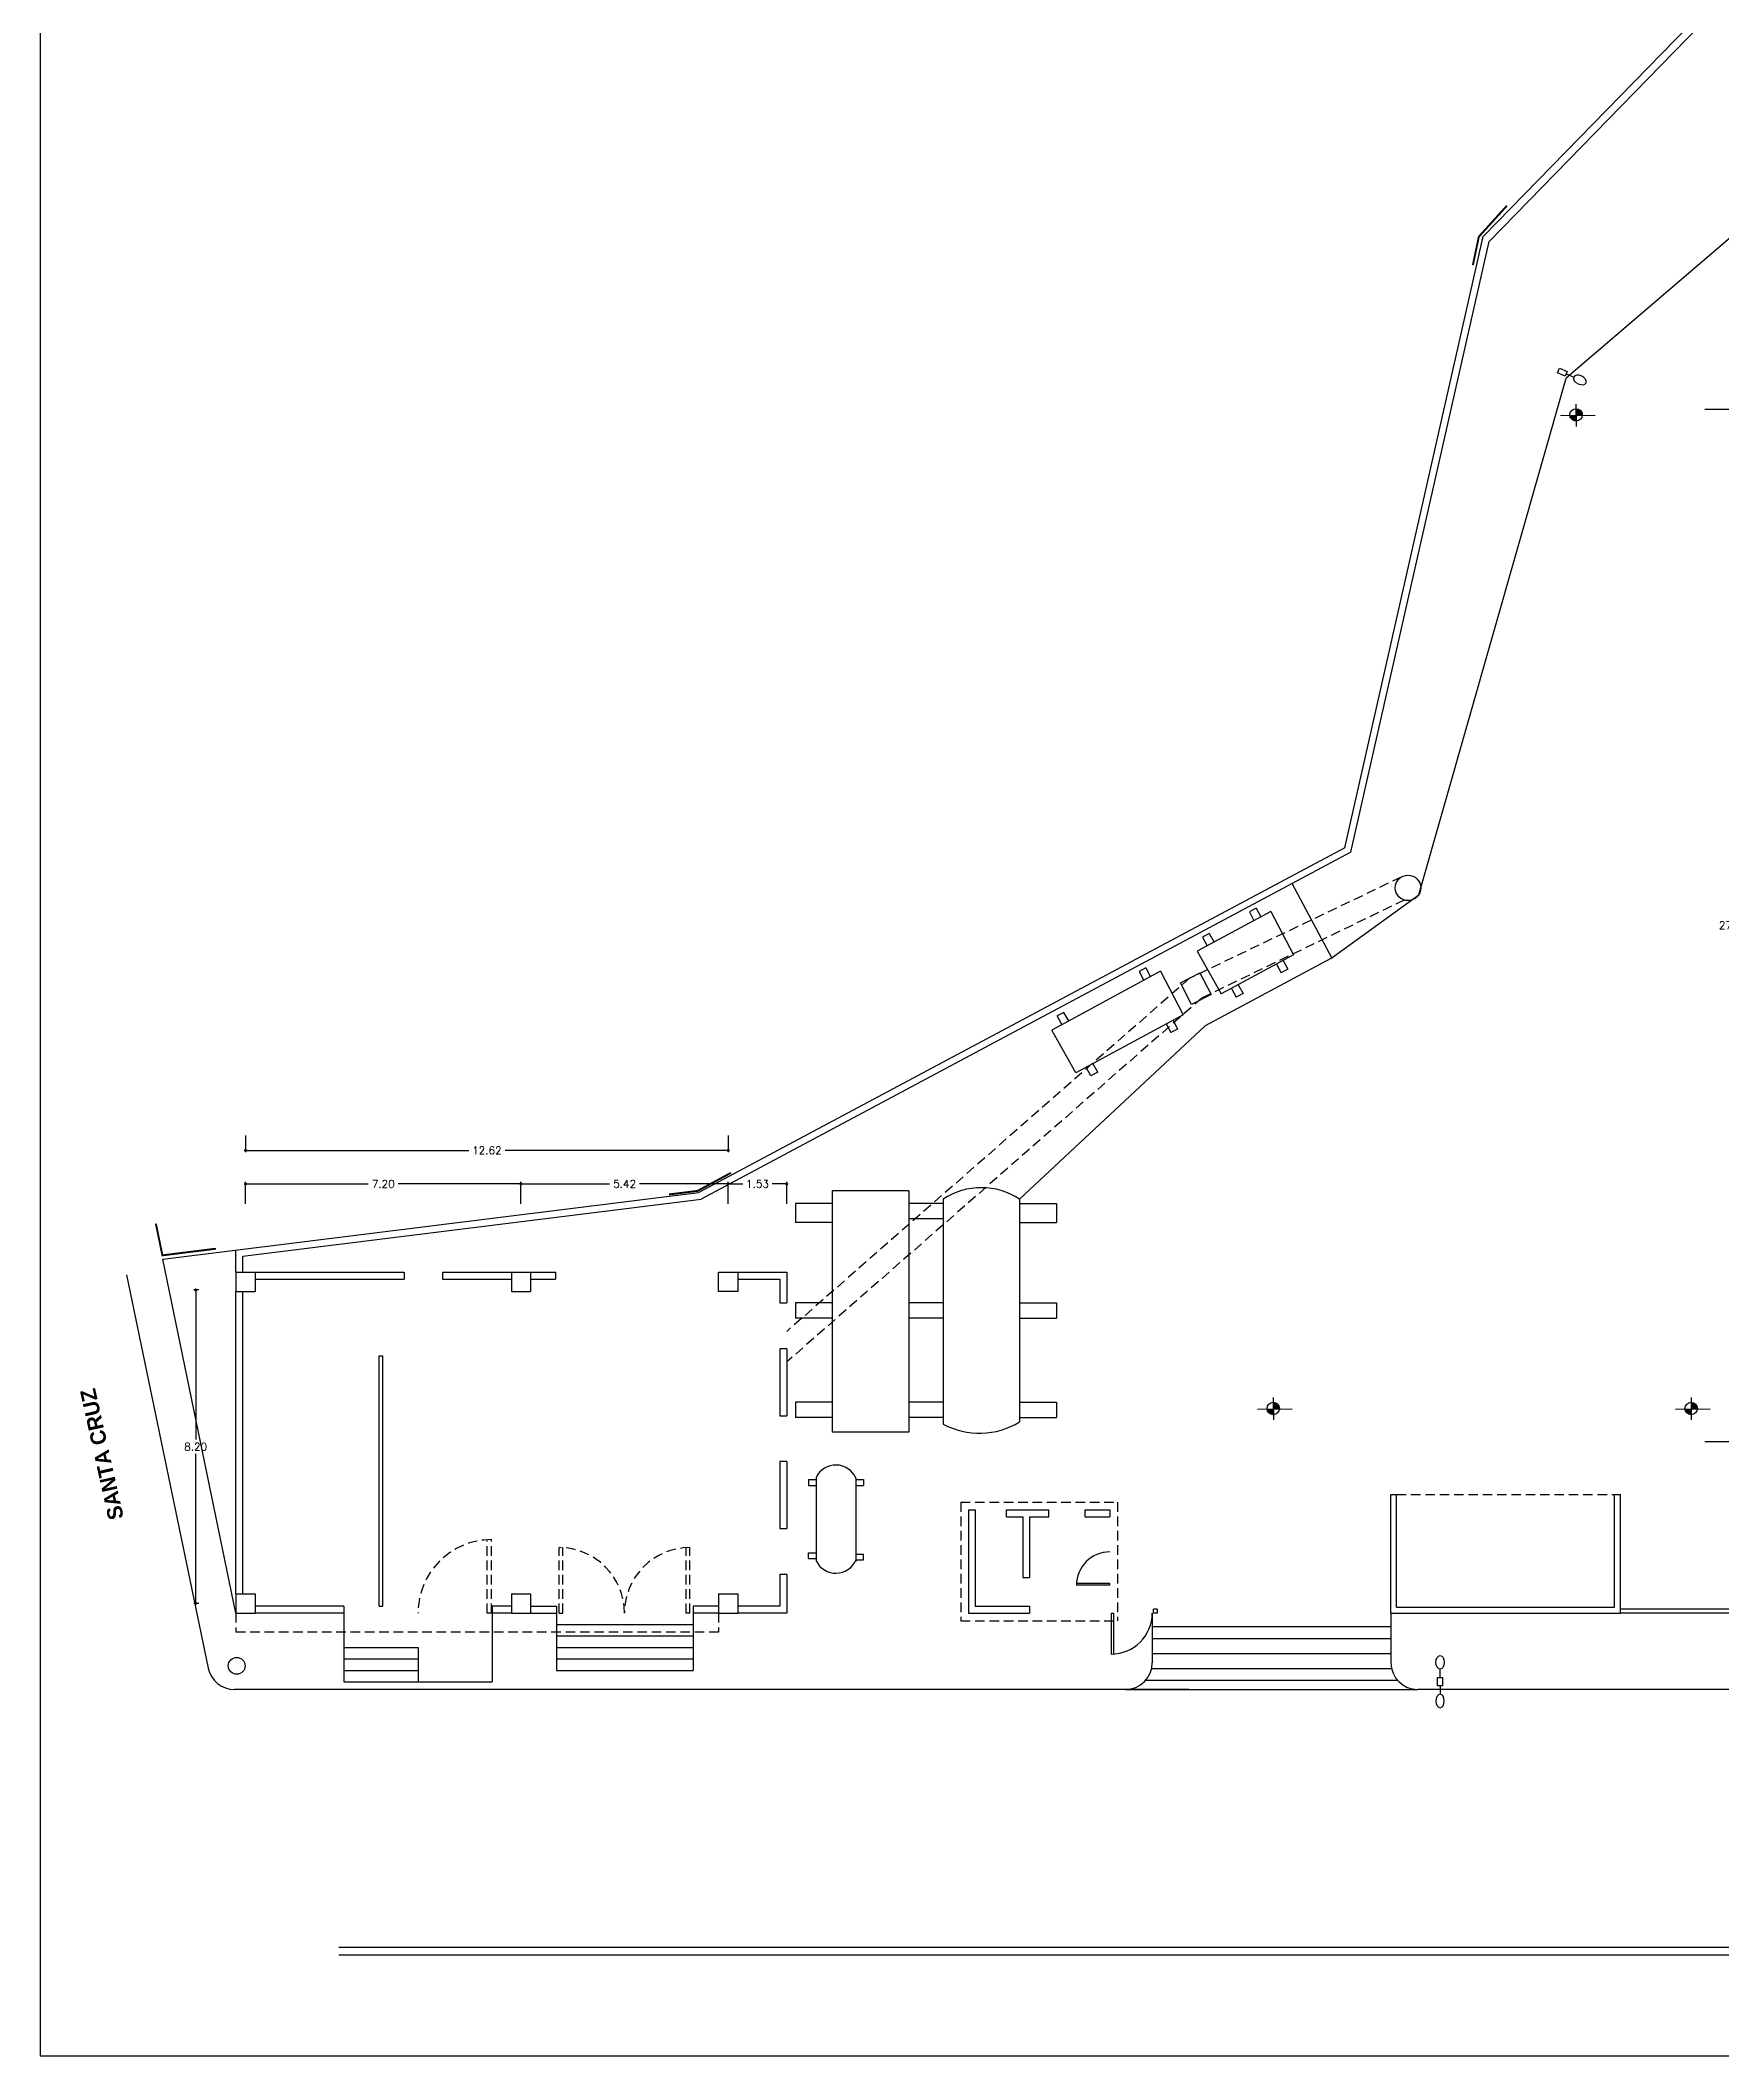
# Model space of a CAD drawing. Extents: x 0 to 130, y 0 to 88.
# Drawn here: x 0 to 44, y 0 to 52.7 of the extents above; entities that cross this region are included whole.
import ezdxf

# ---------------------------------------------------------------- set-up
doc = ezdxf.new("R2010")
doc.units = 0
doc.header["$MEASUREMENT"] = 0
doc.linetypes.add('HIDDEN', pattern=[0.375, 0.25, -0.125])
doc.layers.get('0').update_dxf_attribs({"color": 2, "linetype": 'CONTINUOUS'})
doc.layers.get('DEFPOINTS').update_dxf_attribs({"linetype": 'CONTINUOUS'})
for name, color, linetype in [('COL', 6, 'CONTINUOUS'), ('COTAS', 1, 'CONTINUOUS'), ('DOOR', 2, 'CONTINUOUS'), ('MUEBLES', 1, 'CONTINUOUS'), ('OEX', 15, 'CONTINUOUS'), ('PIE', 1, 'CONTINUOUS'), ('PROY', 1, 'HIDDEN'), ('VOLADO', 15, 'HIDDEN'), ('WALLS', 5, 'CONTINUOUS')]:
    doc.layers.add(name, color=color, linetype=linetype)
doc.layers.get('DOOR').off()
doc.styles.add('BOLD', font='BOLD.SHX', dxfattribs={"height": 0.2})
doc.styles.add('ROMANS', font='romans.shx', dxfattribs={"height": 0.2})
doc.dimstyles.new('COTA', dxfattribs={"dimtxt": 0.2, "dimasz": 0.08, "dimexe": 0.05, "dimexo": 0.05, "dimgap": 0.09, "dimtad": 0, "dimtih": 1, "dimtoh": 1, "dimzin": 0, "dimdsep": 46, "dimtxsty": 'ROMANS', "dimblk": 'DOT', "dimblk1": 'DOT', "dimblk2": 'DOT', "dimsah": 1, "dimcen": 0.09, "dimclrt": 2, "dimadec": 0, "dimazin": 0, "dimtfac": 1, "dimtix": 1, "dimtofl": 0, "dimtmove": 2, "dimatfit": 3, "dimldrblk": 'DOT', "dimfxl": 1, "dimtolj": 1, "dimtzin": 0, "dimarcsym": 0})
doc.dimstyles.new('ROMANS', dxfattribs={"dimtxt": 0.18, "dimasz": 0.18, "dimexe": 0.18, "dimexo": 0.0625, "dimgap": 0.09, "dimtad": 0, "dimtih": 1, "dimtoh": 1, "dimdec": 4, "dimzin": 0, "dimdsep": 46, "dimtxsty": 'Standard', "dimcen": 0.09, "dimadec": 0, "dimazin": 0, "dimtfac": 1, "dimtdec": 4, "dimtofl": 0, "dimtmove": 0, "dimatfit": 3, "dimfxl": 1, "dimtolj": 1, "dimtzin": 0, "dimarcsym": 0})

# ---------------------------------------------------------------- blocks, each defined once
blk = doc.blocks.new('_DOT')
at = {"color": 0, "linetype": 'ByBlock'}
blk.add_line((-0.5, 0), (-1, 0), dxfattribs=at)
at = {"color": 0, "linetype": 'ByBlock', "const_width": 0.5}
blk.add_lwpolyline([(-0.25, 0, 1), (0.25, 0, 1)], format="xyb", close=True, dxfattribs=at)
blk = doc.blocks.new('*D73')
at = {"layer": 'COTAS', "color": 1, "lineweight": -2, "transparency": 16777216}
for p, q in [((43.523, 43.068), (44.377, 43.068)), ((44.277, 43.018), (44.277, 29.868)), ((44.277, 16.118), (44.277, 29.268)), ((43.523, 16.068), (44.377, 16.068))]:
    blk.add_line(p, q, dxfattribs=at)
at = {"layer": 'DEFPOINTS', "color": 0, "transparency": 16777216}
for p in [(43.423, 43.068), (43.423, 16.068), (44.277, 16.068)]:
    blk.add_point(p, dxfattribs=at)
at = {"layer": 'COTAS', "color": 1, "lineweight": -2, "transparency": 16777216, "xscale": 0.05, "yscale": 0.05, "zscale": 0.05}
for p, rotation in [((44.277, 43.068), 90), ((44.277, 16.068), 270)]:
    blk.add_blockref('_DOT', p, dxfattribs=dict(at, rotation=rotation))
at = {"layer": 'COTAS', "color": 2, "transparency": 16777216, "insert": (44.277, 29.568), "char_height": 0.2, "attachment_point": 5, "style": 'ROMANS'}
blk.add_mtext('\\A1;27.00', dxfattribs=at)
blk = doc.blocks.new('DOT')
at = {"color": 0, "linetype": 'ByBlock'}
blk.add_line((-0.5, 0), (-1, 0), dxfattribs=at)
blk.add_lwpolyline([(-0.25, 0, 0.5, 0.5, 1), (0.25, 0, 0.5, 0.5, 1)], format="xyseb", close=True, dxfattribs=at)
blk = doc.blocks.new('*D107')
at = {"layer": 'COTAS', "color": 0, "lineweight": -2, "transparency": 16777216}
for p, q in [((5.366, 24.069), (5.366, 23.628)), ((17.986, 24.069), (17.986, 23.628)), ((5.446, 23.678), (11.2, 23.678)), ((17.906, 23.678), (12.151, 23.678))]:
    blk.add_line(p, q, dxfattribs=at)
at = {"layer": 'DEFPOINTS', "color": 0, "transparency": 16777216}
for p in [(5.366, 24.119), (17.986, 24.119), (17.986, 23.678)]:
    blk.add_point(p, dxfattribs=at)
at = {"layer": 'COTAS', "color": 0, "lineweight": -2, "transparency": 16777216, "xscale": 0.08, "yscale": 0.08, "zscale": 0.08, "rotation": 180}
blk.add_blockref('DOT', (5.366, 23.678), dxfattribs=at)
at = {"layer": 'COTAS', "color": 0, "lineweight": -2, "transparency": 16777216, "xscale": 0.08, "yscale": 0.08, "zscale": 0.08}
blk.add_blockref('DOT', (17.986, 23.678), dxfattribs=at)
at = {"layer": 'COTAS', "color": 2, "transparency": 16777216, "insert": (11.676, 23.678), "char_height": 0.2, "attachment_point": 5, "style": 'ROMANS'}
blk.add_mtext('\\A1;12.62', dxfattribs=at)
blk = doc.blocks.new('*D108')
at = {"layer": 'COTAS', "color": 0, "lineweight": -2, "transparency": 16777216}
for p, q in [((12.566, 22.277), (12.566, 22.852)), ((12.646, 22.802), (14.881, 22.802)), ((17.906, 22.802), (15.67, 22.802)), ((17.986, 22.277), (17.986, 22.852))]:
    blk.add_line(p, q, dxfattribs=at)
at = {"layer": 'DEFPOINTS', "color": 0, "transparency": 16777216}
for p in [(17.986, 22.802), (12.566, 22.227), (17.986, 22.227)]:
    blk.add_point(p, dxfattribs=at)
at = {"layer": 'COTAS', "color": 0, "lineweight": -2, "transparency": 16777216, "xscale": 0.08, "yscale": 0.08, "zscale": 0.08, "rotation": 180}
blk.add_blockref('DOT', (12.566, 22.802), dxfattribs=at)
at = {"layer": 'COTAS', "color": 0, "lineweight": -2, "transparency": 16777216, "xscale": 0.08, "yscale": 0.08, "zscale": 0.08}
blk.add_blockref('DOT', (17.986, 22.802), dxfattribs=at)
at = {"layer": 'COTAS', "color": 2, "transparency": 16777216, "insert": (15.276, 22.802), "char_height": 0.2, "attachment_point": 5, "style": 'ROMANS'}
blk.add_mtext('\\A1;5.42', dxfattribs=at)
blk = doc.blocks.new('*D109')
at = {"layer": 'COTAS', "color": 0, "lineweight": -2, "transparency": 16777216}
for p, q in [((5.366, 22.277), (5.366, 22.852)), ((5.446, 22.802), (8.571, 22.802)), ((12.486, 22.802), (9.36, 22.802)), ((12.566, 22.277), (12.566, 22.852))]:
    blk.add_line(p, q, dxfattribs=at)
at = {"layer": 'DEFPOINTS', "color": 0, "transparency": 16777216}
for p in [(12.566, 22.802), (5.366, 22.227), (12.566, 22.227)]:
    blk.add_point(p, dxfattribs=at)
at = {"layer": 'COTAS', "color": 0, "lineweight": -2, "transparency": 16777216, "xscale": 0.08, "yscale": 0.08, "zscale": 0.08, "rotation": 180}
blk.add_blockref('DOT', (5.366, 22.802), dxfattribs=at)
at = {"layer": 'COTAS', "color": 0, "lineweight": -2, "transparency": 16777216, "xscale": 0.08, "yscale": 0.08, "zscale": 0.08}
blk.add_blockref('DOT', (12.566, 22.802), dxfattribs=at)
at = {"layer": 'COTAS', "color": 2, "transparency": 16777216, "insert": (8.966, 22.802), "char_height": 0.2, "attachment_point": 5, "style": 'ROMANS'}
blk.add_mtext('\\A1;7.20', dxfattribs=at)
blk = doc.blocks.new('*D110')
at = {"layer": 'COTAS', "color": 0, "lineweight": -2, "transparency": 16777216}
for p, q in [((4.144, 20.028), (4.012, 20.028)), ((4.062, 19.948), (4.062, 16.118)), ((4.062, 11.908), (4.062, 15.738)), ((4.144, 11.828), (4.012, 11.828))]:
    blk.add_line(p, q, dxfattribs=at)
at = {"layer": 'DEFPOINTS', "color": 0, "transparency": 16777216}
for p in [(4.194, 20.028), (4.062, 11.828), (4.194, 11.828)]:
    blk.add_point(p, dxfattribs=at)
at = {"layer": 'COTAS', "color": 0, "lineweight": -2, "transparency": 16777216, "xscale": 0.08, "yscale": 0.08, "zscale": 0.08}
for p, rotation in [((4.062, 20.028), 90), ((4.062, 11.828), 270)]:
    blk.add_blockref('DOT', p, dxfattribs=dict(at, rotation=rotation))
at = {"layer": 'COTAS', "color": 2, "transparency": 16777216, "insert": (4.062, 15.928), "char_height": 0.2, "attachment_point": 5, "style": 'ROMANS'}
blk.add_mtext('\\A1;8.20', dxfattribs=at)
blk = doc.blocks.new('*D111')
at = {"layer": 'COTAS', "color": 0, "lineweight": -2, "transparency": 16777216}
for p, q in [((17.986, 22.277), (17.986, 22.852)), ((18.066, 22.802), (18.37, 22.802)), ((19.436, 22.802), (19.131, 22.802)), ((19.516, 22.277), (19.516, 22.852))]:
    blk.add_line(p, q, dxfattribs=at)
at = {"layer": 'DEFPOINTS', "color": 0, "transparency": 16777216}
for p in [(19.516, 22.802), (17.986, 22.227), (19.516, 22.227)]:
    blk.add_point(p, dxfattribs=at)
at = {"layer": 'COTAS', "color": 0, "lineweight": -2, "transparency": 16777216, "xscale": 0.08, "yscale": 0.08, "zscale": 0.08, "rotation": 180}
blk.add_blockref('DOT', (17.986, 22.802), dxfattribs=at)
at = {"layer": 'COTAS', "color": 0, "lineweight": -2, "transparency": 16777216, "xscale": 0.08, "yscale": 0.08, "zscale": 0.08}
blk.add_blockref('DOT', (19.516, 22.802), dxfattribs=at)
at = {"layer": 'COTAS', "color": 2, "transparency": 16777216, "insert": (18.751, 22.802), "char_height": 0.2, "attachment_point": 5, "style": 'ROMANS'}
blk.add_mtext('\\A1;1.53', dxfattribs=at)
blk = doc.blocks.new('NIVEL-2')
at = {"layer": 'COTAS'}
for p, q in [((-0.584, 0.264), (-0.584, -0.32)), ((-0.572, 0.141), (-0.572, -0.031)), ((-0.56, 0.14), (-0.56, -0.031)), ((-0.548, 0.137), (-0.548, -0.031)), ((-0.536, 0.134), (-0.536, -0.031)), ((-0.524, 0.13), (-0.524, -0.031)), ((-0.512, 0.124), (-0.512, -0.031)), ((-0.5, 0.118), (-0.5, -0.031)), ((-0.488, 0.11), (-0.488, -0.031)), ((-0.476, 0.1), (-0.476, -0.031)), ((-0.464, 0.088), (-0.464, -0.031)), ((-0.464, 0.088), (-0.464, -0.031)), ((-0.464, 0.088), (-0.464, -0.031)), ((-0.452, 0.073), (-0.452, -0.031)), ((-0.44, 0.053), (-0.44, -0.031)), ((-0.428, 0.021), (-0.428, -0.031)), ((-0.994, -0.031), (-0.09, -0.031)), ((-0.74, -0.031), (-0.74, -0.07)), ((-0.728, -0.031), (-0.728, -0.098)), ((-0.716, -0.031), (-0.716, -0.117)), ((-0.704, -0.031), (-0.704, -0.132)), ((-0.692, -0.031), (-0.692, -0.143)), ((-0.68, -0.031), (-0.68, -0.153)), ((-0.668, -0.031), (-0.668, -0.161)), ((-0.656, -0.031), (-0.656, -0.167)), ((-0.644, -0.031), (-0.644, -0.172)), ((-0.632, -0.031), (-0.632, -0.177)), ((-0.62, -0.031), (-0.62, -0.18)), ((-0.608, -0.031), (-0.608, -0.182)), ((-0.596, -0.031), (-0.596, -0.183))]:
    blk.add_line(p, q, dxfattribs=at)
blk.add_circle((-0.585, -0.021), 0.163, dxfattribs=at)

msp = doc.modelspace()

# ---------------------------------------------------------------- linework, layer by layer
at = {"color": 253}
for p, q in [((32.173, 29.928), (30.249, 28.887)), ((32.173, 29.928), (32.762, 28.792)), ((30.249, 28.887), (30.879, 27.772)), ((32.762, 28.792), (30.879, 27.772)), ((29.292, 28.364), (26.449, 26.824)), ((29.292, 28.364), (29.881, 27.227)), ((29.881, 27.227), (27.079, 25.71)), ((27.079, 25.71), (26.449, 26.824)), ((22.705, 22.618), (20.705, 22.618)), ((20.705, 22.618), (20.705, 16.306)), ((22.705, 22.618), (22.705, 16.306)), ((23.605, 22.403), (23.605, 16.521)), ((25.605, 22.403), (25.605, 16.581)), ((22.705, 16.306), (20.705, 16.306)), ((20.285, 15.126), (20.285, 12.942)), ((21.323, 15.108), (21.323, 12.924))]:
    msp.add_line(p, q, dxfattribs=at)
msp.add_circle((5.135, 10.197), 0.22, dxfattribs=at)
for centre, radius, start, end in [((24.605, 20.886), 1.817, 56.6015, 123.3985), ((24.553, 18.265), 1.986, 241.4644, 301.9688), ((20.8, 14.878), 0.571, 23.6914, 154.3245), ((20.8, 13.19), 0.571, 205.6755, 336.3086)]:
    msp.add_arc(centre, radius, start, end, dxfattribs=at)
at = {"layer": 'COL', "color": 253, "ltscale": 0.5}
for p, q in [((5.116, 20.49), (5.616, 20.49)), ((5.116, 20.49), (5.116, 19.99)), ((5.616, 20.49), (5.616, 19.99)), ((12.316, 20.49), (12.316, 19.99)), ((12.316, 20.49), (12.816, 20.49)), ((12.816, 20.49), (12.816, 19.99)), ((5.116, 19.99), (5.616, 19.99)), ((12.316, 19.99), (12.816, 19.99)), ((5.116, 12.078), (5.116, 11.578)), ((5.116, 12.078), (5.616, 12.078)), ((5.616, 12.078), (5.616, 11.578)), ((12.316, 12.078), (12.316, 11.578)), ((12.316, 12.078), (12.816, 12.078)), ((12.816, 12.078), (12.816, 11.578)), ((17.736, 12.078), (18.236, 12.078)), ((17.736, 12.078), (17.736, 11.578)), ((18.236, 12.078), (18.236, 11.578)), ((5.116, 11.578), (5.616, 11.578)), ((12.316, 11.578), (12.816, 11.578)), ((17.736, 11.578), (18.236, 11.578))]:
    msp.add_line(p, q, dxfattribs=at)
msp.add_lwpolyline([(17.736, 20.49), (18.236, 20.49), (18.236, 19.99), (17.736, 19.99)], close=True, dxfattribs=at)
at = {"layer": 'MUEBLES', "color": 253, "linetype": 'HIDDEN'}
for p, q in [((11.687, 11.578), (11.687, 13.498)), ((11.796, 11.578), (11.796, 13.498)), ((13.562, 11.578), (13.562, 13.29)), ((13.659, 11.578), (13.659, 13.29)), ((16.889, 11.578), (16.889, 13.29)), ((16.985, 11.578), (16.985, 13.29))]:
    msp.add_line(p, q, dxfattribs=at)
at = {"layer": 'MUEBLES', "color": 253}
for p, q in [((27.966, 12.353), (27.09, 12.353)), ((27.966, 12.303), (27.09, 12.303)), ((27.966, 12.303), (27.966, 12.353)), ((27.966, 12.303), (27.966, 12.353)), ((11.796, 11.578), (11.687, 11.578)), ((11.796, 11.578), (11.687, 11.578)), ((13.562, 11.578), (13.659, 11.578)), ((13.562, 11.578), (13.659, 11.578)), ((16.985, 11.578), (16.889, 11.578)), ((16.985, 11.578), (16.889, 11.578)), ((27.996, 11.578), (27.996, 10.502)), ((27.996, 11.578), (28.057, 11.578)), ((27.996, 11.578), (28.057, 11.578)), ((28.057, 11.578), (28.057, 10.502))]:
    msp.add_line(p, q, dxfattribs=at)
at = {"layer": 'MUEBLES', "color": 253, "linetype": 'HIDDEN'}
for centre, radius, start, end in [((11.796, 11.578), 1.92, 90, 180), ((13.562, 11.578), 1.712, 0, 90), ((16.985, 11.578), 1.712, 90, 180)]:
    msp.add_arc(centre, radius, start, end, dxfattribs=at)
at = {"layer": 'MUEBLES', "color": 253}
for centre, radius, start, end in [((27.966, 12.303), 0.875, 90, 180), ((27.996, 11.578), 1.076, 270, 360)]:
    msp.add_arc(centre, radius, start, end, dxfattribs=at)
at = {"layer": 'OEX', "color": 253}
for p, q in [((59.719, 70.141), (37.727, 47.579)), ((59.8, 69.938), (37.883, 47.453)), ((49.18, 51.835), (39.892, 43.873)), ((34.108, 31.596), (37.727, 47.579)), ((34.266, 31.476), (37.883, 47.453)), ((36.047, 30.365), (39.892, 43.873)), ((39.893, 43.991), (40.093, 43.902)), ((34.108, 31.596), (17.221, 22.577)), ((34.266, 31.476), (17.276, 22.402)), ((32.727, 30.654), (33.767, 28.707)), ((33.742, 28.694), (36.047, 30.365)), ((33.742, 28.694), (30.457, 26.939)), ((25.605, 22.403), (30.457, 26.939)), ((3.199, 20.833), (17.221, 22.577)), ((5.296, 20.913), (17.276, 22.402)), ((5.116, 11.578), (3.199, 20.833)), ((5.116, 20.49), (5.116, 21.072)), ((5.296, 20.49), (5.296, 20.913)), ((4.393, 10.137), (2.262, 20.426)), ((48.791, 11.678), (41.313, 11.678)), ((7.936, 11.578), (7.936, 9.778)), ((11.816, 11.578), (11.816, 9.778)), ((13.496, 11.578), (13.496, 10.078)), ((13.496, 11.278), (17.066, 11.278)), ((17.066, 11.578), (17.066, 10.078)), ((29.072, 11.578), (29.072, 10.278)), ((29.072, 11.229), (35.313, 11.229)), ((35.313, 11.578), (35.313, 10.278)), ((48.891, 11.578), (41.313, 11.578)), ((7.936, 10.678), (9.876, 10.678)), ((9.876, 10.678), (9.876, 9.778)), ((13.496, 10.978), (17.066, 10.978)), ((13.496, 10.678), (17.066, 10.678)), ((29.072, 10.916), (35.313, 10.916)), ((7.936, 10.378), (9.876, 10.378)), ((7.936, 10.078), (9.876, 10.078)), ((13.496, 10.378), (17.066, 10.378)), ((13.496, 10.078), (17.066, 10.078)), ((29.056, 10.13), (35.329, 10.13)), ((29.072, 10.523), (35.313, 10.523)), ((36.598, 9.891), (36.598, 10.11)), ((30.025, 9.578), (5.078, 9.578)), ((7.936, 9.778), (11.816, 9.778)), ((28.372, 9.578), (36.013, 9.578)), ((35.492, 9.811), (28.894, 9.811)), ((31.925, 9.578), (36.013, 9.578)), ((35.492, 9.811), (32.446, 9.811)), ((79.516, 9.578), (36.013, 9.578)), ((36.598, 9.673), (36.598, 9.455)), ((88.647, 2.828), (7.806, 2.828)), ((88.027, 2.628), (7.806, 2.628))]:
    msp.add_line(p, q, dxfattribs=at)
at = {"layer": 'OEX', "color": 253, "linetype": 'HIDDEN'}
for p, q in [((35.582, 30.826), (30.051, 28.181)), ((35.663, 30.226), (30.372, 27.664)), ((30.051, 28.181), (19.516, 18.944)), ((30.372, 27.664), (19.516, 18.146))]:
    msp.add_line(p, q, dxfattribs=at)
at = {"layer": 'OEX', "color": 253}
for points in [[(38.346, 48.387, 0.05, 0.05, 0), (37.612, 47.577, 0.05, 0.05, 0), (37.456, 46.834, 0, 0, 0)], [(3.021, 21.764, 0.05, 0.05, 0), (3.192, 20.933, 0.05, 0.05, 0), (4.591, 21.107, 0, 0, 0)]]:
    msp.add_lwpolyline(points, format="xyseb", dxfattribs=at)
for points in [[(39.667, 44.02), (39.722, 44.142), (39.921, 44.052), (39.866, 43.93)], [(29.81, 28.059), (30.316, 28.322), (30.609, 27.756), (30.103, 27.494)], [(36.531, 9.891), (36.665, 9.891), (36.665, 9.673), (36.531, 9.673)]]:
    msp.add_lwpolyline(points, close=True, dxfattribs=at)
at = {"layer": 'OEX', "color": 253, "const_width": 0.05}
for points in [[(18.058, 23.092), (17.176, 22.614)], [(16.439, 22.526), (17.193, 22.62)]]:
    msp.add_lwpolyline(points, dxfattribs=at)
at = {"layer": 'OEX', "color": 253}
msp.add_circle((35.759, 30.545), 0.333, dxfattribs=at)
for centre, start, end in [((5.078, 10.278), 191.7006, 270), ((28.372, 10.278), 270, 0), ((36.013, 10.278), 180, 270)]:
    msp.add_arc(centre, 0.7, start, end, dxfattribs=at)
at = {"layer": 'OEX', "color": 253, "extrusion": (0, 0, -1)}
for centre, major_axis in [((40.255, 43.829), (-0.162, 0.073)), ((36.598, 9.277), (0, 0.178))]:
    msp.add_ellipse(centre, major_axis=major_axis, ratio=0.623182, dxfattribs=at)
at = {"layer": 'OEX', "color": 253}
msp.add_ellipse((36.598, 10.288), major_axis=(0, -0.178), ratio=0.623182, dxfattribs=at)
at = {"layer": 'PIE', "color": 253}
msp.add_lwpolyline([(0, 0), (130, 0), (130, 87.811), (0, 87.811)], close=True, dxfattribs=at)
at = {"layer": 'PROY', "color": 253}
msp.add_line((35.463, 14.678), (41.163, 14.678), dxfattribs=at)
at = {"layer": 'VOLADO', "color": 253}
for p, q in [((24.066, 14.478), (28.166, 14.478)), ((24.066, 14.478), (24.066, 11.378)), ((28.166, 14.478), (28.166, 11.378)), ((5.116, 11.578), (5.116, 11.078)), ((17.736, 11.078), (5.116, 11.078)), ((17.736, 11.578), (17.736, 11.078)), ((24.066, 11.378), (28.166, 11.378))]:
    msp.add_line(p, q, dxfattribs=at)
at = {"layer": 'WALLS', "color": 253}
for p, q in [((31.789, 30.016), (31.614, 29.921)), ((31.614, 29.921), (31.733, 29.69)), ((31.789, 30.016), (31.909, 29.786)), ((30.561, 29.351), (30.385, 29.256)), ((30.385, 29.256), (30.513, 29.029)), ((30.561, 29.351), (30.689, 29.125)), ((32.322, 28.553), (32.441, 28.323)), ((32.498, 28.649), (32.617, 28.418)), ((28.909, 28.452), (28.733, 28.357)), ((28.733, 28.357), (28.853, 28.126)), ((28.909, 28.452), (29.028, 28.221)), ((31.319, 28.01), (31.447, 27.784)), ((32.617, 28.418), (32.441, 28.323)), ((31.143, 27.915), (31.271, 27.689)), ((31.447, 27.784), (31.271, 27.689)), ((26.761, 27.289), (26.585, 27.194)), ((26.713, 26.967), (26.585, 27.194)), ((26.889, 27.063), (26.761, 27.289)), ((29.441, 26.989), (29.561, 26.758)), ((29.617, 27.084), (29.737, 26.853)), ((29.737, 26.853), (29.561, 26.758)), ((27.471, 25.627), (27.343, 25.853)), ((27.647, 25.722), (27.519, 25.948)), ((27.647, 25.722), (27.471, 25.627)), ((19.745, 22.29), (19.745, 21.79)), ((20.705, 22.29), (19.745, 22.29)), ((23.605, 22.29), (22.705, 22.29)), ((25.605, 22.29), (26.565, 22.29)), ((26.565, 22.29), (26.565, 21.79)), ((20.705, 21.79), (19.745, 21.79)), ((23.605, 21.89), (22.705, 21.89)), ((25.605, 21.79), (26.565, 21.79)), ((5.616, 20.49), (9.516, 20.49)), ((5.616, 20.31), (9.516, 20.31)), ((10.516, 20.49), (12.316, 20.49)), ((10.516, 20.31), (12.316, 20.31)), ((5.116, 12.078), (5.116, 19.99)), ((5.296, 12.078), (5.296, 19.99)), ((19.745, 19.69), (19.745, 19.29)), ((20.705, 19.69), (19.745, 19.69)), ((23.605, 19.69), (22.705, 19.69)), ((25.605, 19.69), (26.565, 19.69)), ((26.565, 19.69), (26.565, 19.29)), ((20.705, 19.29), (19.745, 19.29)), ((23.605, 19.29), (22.705, 19.29)), ((25.605, 19.29), (26.565, 19.29)), ((8.856, 18.308), (8.956, 18.308)), ((8.856, 11.758), (8.856, 18.308)), ((8.956, 11.758), (8.956, 18.308)), ((19.745, 17.09), (19.745, 16.69)), ((20.705, 17.09), (19.745, 17.09)), ((23.605, 17.09), (22.705, 17.09)), ((25.605, 17.09), (26.565, 17.09)), ((26.565, 17.09), (26.565, 16.69)), ((20.705, 16.69), (19.745, 16.69)), ((23.605, 16.69), (22.705, 16.69)), ((25.605, 16.69), (26.565, 16.69)), ((20.085, 15.067), (20.285, 15.067)), ((20.085, 15.067), (20.085, 14.917)), ((20.085, 14.917), (20.285, 14.917)), ((21.323, 15.067), (21.523, 15.067)), ((21.323, 14.917), (21.523, 14.917)), ((21.523, 15.067), (21.523, 14.917)), ((20.085, 13.15), (20.285, 13.15)), ((20.085, 13), (20.085, 13.15)), ((20.085, 13), (20.285, 13)), ((21.323, 13.115), (21.523, 13.115)), ((21.323, 12.965), (21.523, 12.965)), ((21.523, 12.965), (21.523, 13.115)), ((8.856, 11.758), (8.956, 11.758)), ((29.103, 11.578), (29.103, 11.678)), ((29.203, 11.678), (29.103, 11.678)), ((29.203, 11.678), (29.203, 11.578)), ((29.203, 11.578), (29.103, 11.578))]:
    msp.add_line(p, q, dxfattribs=at)
at = {"layer": 'WALLS', "color": 253, "ltscale": 0.5}
for p, q in [((9.516, 20.49), (9.516, 20.31)), ((10.516, 20.49), (10.516, 20.31)), ((12.816, 20.49), (13.466, 20.49)), ((12.816, 20.31), (13.466, 20.31)), ((13.466, 20.49), (13.466, 20.31)), ((18.236, 20.49), (19.516, 20.49)), ((18.236, 20.31), (19.336, 20.31)), ((19.336, 20.31), (19.336, 19.69)), ((19.516, 20.49), (19.516, 19.69)), ((19.336, 19.69), (19.516, 19.69)), ((19.336, 18.49), (19.336, 16.74)), ((19.516, 18.49), (19.336, 18.49)), ((19.516, 18.49), (19.516, 16.74)), ((19.336, 16.74), (19.516, 16.74)), ((19.336, 15.54), (19.336, 13.79)), ((19.516, 15.54), (19.336, 15.54)), ((19.516, 15.54), (19.516, 13.79)), ((24.266, 14.278), (24.266, 11.578)), ((24.266, 14.278), (24.446, 14.278)), ((24.446, 14.278), (24.446, 11.758)), ((25.266, 14.278), (26.366, 14.278)), ((25.266, 14.098), (25.266, 14.278)), ((26.366, 14.098), (26.366, 14.278)), ((27.316, 14.098), (27.316, 14.278)), ((27.316, 14.278), (27.966, 14.278)), ((27.966, 14.278), (27.966, 14.098)), ((35.313, 11.578), (35.313, 14.678)), ((35.313, 14.678), (35.463, 14.678)), ((35.463, 11.728), (35.463, 14.678)), ((41.163, 11.728), (41.163, 14.678)), ((41.163, 14.678), (41.313, 14.678)), ((41.313, 11.578), (41.313, 14.678)), ((19.336, 13.79), (19.516, 13.79)), ((25.266, 14.098), (25.686, 14.098)), ((25.686, 14.098), (25.686, 12.508)), ((25.866, 14.098), (25.866, 12.508)), ((25.866, 14.098), (26.366, 14.098)), ((27.316, 14.098), (27.966, 14.098)), ((19.336, 12.59), (19.336, 11.758)), ((19.516, 12.59), (19.336, 12.59)), ((19.516, 12.59), (19.516, 11.578)), ((25.686, 12.508), (25.866, 12.508)), ((7.936, 11.758), (5.616, 11.758)), ((7.936, 11.758), (7.936, 11.578)), ((12.316, 11.758), (11.816, 11.758)), ((11.816, 11.758), (11.816, 11.578)), ((12.816, 11.758), (13.496, 11.758)), ((13.496, 11.758), (13.496, 11.578)), ((17.066, 11.758), (17.066, 11.578)), ((17.736, 11.758), (17.066, 11.758)), ((19.336, 11.758), (18.236, 11.758)), ((24.446, 11.758), (25.866, 11.758)), ((25.866, 11.758), (25.866, 11.578)), ((35.463, 11.728), (41.163, 11.728)), ((7.936, 11.578), (5.616, 11.578)), ((12.316, 11.578), (11.816, 11.578)), ((12.816, 11.578), (13.496, 11.578)), ((17.736, 11.578), (17.066, 11.578)), ((19.516, 11.578), (18.236, 11.578)), ((24.266, 11.578), (25.866, 11.578)), ((35.313, 11.578), (41.313, 11.578))]:
    msp.add_line(p, q, dxfattribs=at)

# ---------------------------------------------------------------- block references
at = {"layer": 'DOOR', "color": 253, "rotation": 0.6785528496376866}
for p in [(40.739, 42.943), (32.821, 16.954), (43.747, 16.954)]:
    msp.add_blockref('NIVEL-2', p, dxfattribs=at)

# ---------------------------------------------------------------- texts
at = {"layer": 'PIE', "color": 253, "style": 'BOLD'}
msp.add_text('SANTA CRUZ', height=0.4019, rotation=102.5085, dxfattribs=at).set_placement((2.184, 14.069))

# ---------------------------------------------------------------- dimensions: what is measured, and where the dimension line sits
at = {"layer": 'COTAS', "color": 253}
dim = msp.add_aligned_dim(p1=(43.423, 43.068), p2=(43.423, 16.068), distance=0.854, dimstyle='ROMANS', override={"dimasz": 0.05, "dimexe": 0.1, "dimexo": 0.1, "dimgap": 0.2, "dimdec": 2, "dimtxsty": 'ROMANS', "dimblk1": 'DOT', "dimblk2": 'DOT', "dimsah": 1, "dimclrd": 1, "dimclre": 1, "dimclrt": 2, "dimtdec": 2}, dxfattribs=at)
dim.commit()
dim.dimension.update_dxf_attribs({"geometry": '*D73', "text_midpoint": (44.277, 29.568)})
for base, p1, p2, picture, middle in [((17.986, 23.678), (5.366, 24.119), (17.986, 24.119), '*D107', (11.676, 23.678)), ((12.566, 22.802), (5.366, 22.227), (12.566, 22.227), '*D109', (8.966, 22.802)), ((17.986, 22.802), (12.566, 22.227), (17.986, 22.227), '*D108', (15.276, 22.802)), ((19.516, 22.802), (17.986, 22.227), (19.516, 22.227), '*D111', (18.751, 22.802))]:
    dim = msp.add_linear_dim(base=base, p1=p1, p2=p2, dimstyle='COTA', dxfattribs=at)
    dim.commit()
    dim.dimension.update_dxf_attribs({"geometry": picture, "text_midpoint": middle})
dim = msp.add_linear_dim(base=(4.062, 11.828), p1=(4.194, 20.028), p2=(4.194, 11.828), angle=90, dimstyle='COTA', dxfattribs=at)
dim.commit()
dim.dimension.update_dxf_attribs({"geometry": '*D110', "text_midpoint": (4.062, 15.928)})

doc.saveas('drawing.dxf')
